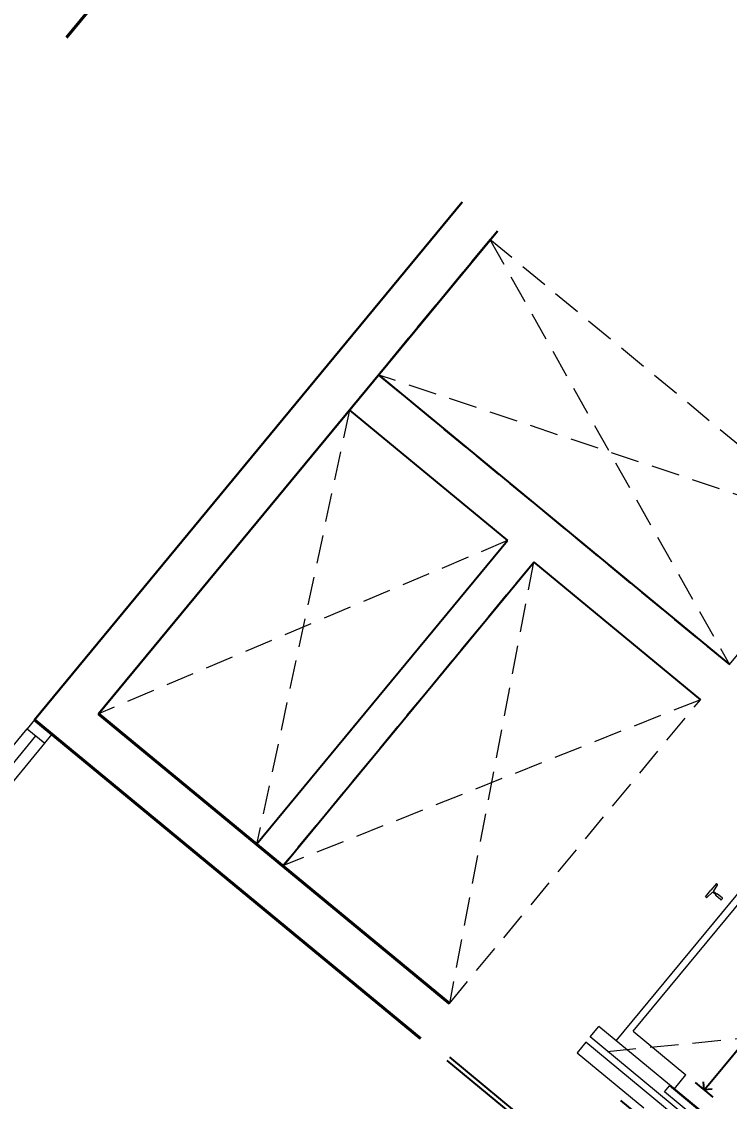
# Model space of a CAD drawing. Header units: millimetres. Extents: x -361681467 to 361175952, y -1292982 to 1550216.
# Drawn here: x -78433 to -75326, y 136074 to 140817 of the extents above; entities that cross this region are included whole.
import ezdxf

# ---------------------------------------------------------------- set-up
doc = ezdxf.new("R2010")
doc.units = ezdxf.units.MM
doc.header["$MEASUREMENT"] = 0
doc.linetypes.add('HIDDEN', pattern=[0.375, 0.25, -0.125])
doc.linetypes.add('Xref_ST_MBDV Cot vach 30.7.2022$0$HIDDEN', pattern=[0.375, 0.25, -0.125])
for name, color, linetype, lineweight in [('KT-Net cat', 1, 'Continuous', 40), ('KT-Net cua', 87, 'Continuous', 9), ('SPE-MEP-HVAC', 140, 'Continuous', 0), ('Xref_ST_MBDV Cot vach 30.7.2022$0$KT-Noi that', 36, 'Continuous', 9)]:
    doc.layers.add(name, color=color, linetype=linetype, lineweight=lineweight)
for name, color, linetype in [('KT-Tuong', 1, 'Continuous'), ('Xref_NT1+NT2_MBDV Cot vach_220729$0$ccu12-Thay', 7, 'Continuous'), ('Xref_ST_MBDV Cot vach 30.7.2022$0$KT-Net manh', 139, 'Continuous')]:
    doc.layers.add(name, color=color, linetype=linetype)
doc.styles.add('Xref_ST_MBDV Cot vach 30.7.2022$0$DIM', font='vnsimli.shx', dxfattribs={"width": 0.7})
doc.dimstyles.new('Xref_ST_MBDV Cot vach 30.7.2022$0$CCU 1-100 A1', dxfattribs={"dimscale": 100, "dimtxt": 2.2, "dimasz": 1, "dimexe": 1, "dimexo": 0, "dimgap": 1, "dimtad": 1, "dimdec": 0, "dimdsep": 46, "dimtxsty": 'Xref_ST_MBDV Cot vach 30.7.2022$0$DIM', "dimblk1": 'Xref_ST_MBDV Cot vach 30.7.2022$0$_ARCHTICK', "dimblk2": 'Xref_ST_MBDV Cot vach 30.7.2022$0$_ARCHTICK', "dimsah": 1, "dimcen": 0, "dimdle": 1, "dimclrd": 256, "dimclre": 256, "dimclrt": 31, "dimadec": 0, "dimazin": 0, "dimtfac": 1, "dimtdec": 0, "dimtix": 1, "dimtmove": 2, "dimatfit": 3, "dimldrblk": 'Xref_ST_MBDV Cot vach 30.7.2022$0$_ARCHTICK', "dimfxl": 8, "dimtolj": 1, "dimarcsym": 0})

# ---------------------------------------------------------------- blocks, each defined once
blk = doc.blocks.new('Xref_ST_MBDV Cot vach 30.7.2022$0$_Open90')
at = {"color": 0, "linetype": 'ByBlock', "lineweight": -2}
for p, q in [((0, 0), (-1, 0)), ((-0.5, 0.5), (0, 0)), ((0, 0), (-0.5, -0.5))]:
    blk.add_line(p, q, dxfattribs=at)
blk = doc.blocks.new('*D20')
at = {"layer": 'Defpoints', "color": 5, "transparency": 16777216}
for p, q in [((-2230, 1494.3), (-2230, 1595.8)), ((-730, 1457.2), (-730, 1595.8)), ((-2180, 1545.8), (-1728.4, 1545.8)), ((-780, 1545.8), (-1371.8, 1545.8))]:
    blk.add_line(p, q, dxfattribs=at)
at = {"layer": 'Defpoints', "color": 0, "transparency": 16777216}
for p in [(-2230, 1545.8), (-2230, 1494.3, 0), (-730, 1457.2, 0)]:
    blk.add_point(p, dxfattribs=at)
at = {"layer": 'Defpoints', "color": 5, "transparency": 16777216, "xscale": 50, "yscale": 50, "zscale": 50, "rotation": 180}
blk.add_blockref('Xref_ST_MBDV Cot vach 30.7.2022$0$_Open90', (-2230, 1545.8), dxfattribs=at)
at = {"layer": 'Defpoints', "color": 5, "transparency": 16777216, "xscale": 50, "yscale": 50, "zscale": 50}
blk.add_blockref('Xref_ST_MBDV Cot vach 30.7.2022$0$_Open90', (-730, 1545.8), dxfattribs=at)
at = {"layer": 'Defpoints', "color": 5, "transparency": 16777216, "insert": (-1550.1, 1545.8), "char_height": 110, "attachment_point": 5, "style": 'Xref_ST_MBDV Cot vach 30.7.2022$0$DIM'}
blk.add_mtext('\\A1;1500', dxfattribs=at)
blk = doc.blocks.new('Xref_ST_MBDV Cot vach 30.7.2022$0$_ARCHTICK')
at = {"color": 0, "linetype": 'ByBlock', "const_width": 0.15}
blk.add_lwpolyline([(-0.5, -0.5), (0.5, 0.5)], dxfattribs=at)
blk = doc.blocks.new('*U420')
at = {"color": 8}
for p, q in [((50, 100), (737.2, 100)), ((50, 0), (737.2, 0))]:
    blk.add_line(p, q, dxfattribs=at)
blk.add_line((50, 50), (737.2, 50))
for points in [[(0, 0), (50, 0), (50, 100), (0, 100)], [(737.2, 0), (787.2, 0), (787.2, 100), (737.2, 100)]]:
    blk.add_lwpolyline(points, close=True)
blk = doc.blocks.new('*U284')
at = {"linetype": 'HIDDEN', "ltscale": 500}
for p, q in [((704.7, 310.4), (806.2, -1830.3)), ((1510.9, -1519.9), (0, 0))]:
    blk.add_line(p, q, dxfattribs=at)
blk.add_lwpolyline([(704.7, 310.4), (1510.9, -1519.9), (806.2, -1830.3), (0, 0)], close=True, dxfattribs=at)
blk = doc.blocks.new('*U285')
at = {"linetype": 'HIDDEN', "ltscale": 500}
for p, q in [((1583.2, 697.4), (362.8, -823.6)), ((1946, -126.3), (0, 0))]:
    blk.add_line(p, q, dxfattribs=at)
blk.add_lwpolyline([(1583.2, 697.4), (1946, -126.3), (362.8, -823.6), (0, 0)], close=True, dxfattribs=at)
blk = doc.blocks.new('*U286')
at = {"linetype": 'HIDDEN', "ltscale": 500}
for p, q in [((1583.2, 697.4), (382.9, -869.4)), ((1966.2, -172), (0, 0))]:
    blk.add_line(p, q, dxfattribs=at)
blk.add_lwpolyline([(1583.2, 697.4), (1966.2, -172), (382.9, -869.4), (0, 0)], close=True, dxfattribs=at)
blk = doc.blocks.new('A$C16B9592A')
at = {"layer": 'KT-Tuong'}
for p, q in [((-280.5, 1246.7, 0), (1598, 3521.3, 0)), ((-280.5, 1246.7, 0), (1598, 3521.3, 0)), ((1.1, 1273.5, 0), (1752.2, 3394, 0)), ((1230.1, 2761.7, 0), (1752.2, 3394, 0)), ((1230.1, 2761.7, 0), (2770.6, 1489.5, 0)), ((1.1, 1273.5, 0), (1102.7, 2607.5, 0)), ((1102.7, 2607.5, 0), (1796.7, 2034.4, 0)), ((695.1, 700.5, 0), (1796.7, 2034.4, 0)), ((810.7, 604.9, 0), (1912.3, 1938.9, 0)), ((1912.3, 1938.9, 0), (2643.2, 1335.3, 0)), ((-280.5, 1246.7, 0), (1414.3, -152.9, 0)), ((1.1, 1273.5, 0), (695.1, 700.5, 0)), ((810.7, 604.9, 0), (1541.6, 1.3, 0))]:
    blk.add_line(p, q, dxfattribs=at)
at = {"layer": 'KT-Net cua', "rotation": 50.4488267378122}
blk.add_blockref('*U420', (-704.6, 576, 0), dxfattribs=at)
at = {"layer": 'SPE-MEP-HVAC', "linetype": 'HIDDEN', "ltscale": 1000, "xscale": -1, "rotation": 254.2212213649985}
for name, p in [('*U284', (2770.6, 1489.5, 0)), ('*U285', (695.1, 700.5, 0)), ('*U286', (1541.6, 1.3, 0))]:
    blk.add_blockref(name, p, dxfattribs=at)
blk = doc.blocks.new('Xref_ST_MBDV Cot vach 30.7.2022$0$TM 1000kg')
at = {"layer": 'Xref_ST_MBDV Cot vach 30.7.2022$0$KT-Net manh'}
for p, q in [((-2850, 2500), (-2850, 1742.2)), ((-2832, 2500), (-2832, 1754.4)), ((-2500, 1800), (-2500, 500))]:
    blk.add_line(p, q, dxfattribs=at)
at = {"layer": 'Xref_ST_MBDV Cot vach 30.7.2022$0$KT-Noi that', "linetype": 'Continuous', "ltscale": 2}
for p, q in [((-2460, 2080, 0), (-2460, 1700, 0)), ((-2400, 2080, 0), (-2460, 2080, 0)), ((-2400, 220, 0), (-2400, 2080, 0)), ((-2370, 220, 0), (-2370, 2080, 0)), ((-2370, 2080, 0), (-2310, 2080, 0)), ((-2310, 220, 0), (-2310, 2080, 0)), ((-2310, 1981, 0), (-700, 1981, 0)), ((-2230, 1950, 0), (-730, 1950, 0)), ((-2230, 1950, 0), (-2230, 1650, 0)), ((-2348, 625, 0), (-2348, 1675, 0)), ((-2348, 1675, 0), (-2314, 1675, 0)), ((-2314, 625, 0), (-2314, 1675, 0)), ((-2310, 1650, 0), (-2230, 1650, 0))]:
    blk.add_line(p, q, dxfattribs=at)
at = {"layer": 'Xref_ST_MBDV Cot vach 30.7.2022$0$KT-Noi that', "linetype": 'Continuous'}
for p, q in [((-1572.5, 2077, 0), (-1572.5, 2082, 0)), ((-1572.5, 2082, 0), (-1535, 2082, 0)), ((-1569.5, 2074, 0), (-1540.1, 2070.9, 0)), ((-1540, 2021, 0), (-1540, 2050, 0)), ((-1537.1, 2054.1, 0), (-1537.1, 2067.9, 0)), ((-1497.5, 2082, 0), (-1535, 2082, 0)), ((-1532.9, 2054.1, 0), (-1532.9, 2067.9, 0)), ((-1530, 2021, 0), (-1530, 2050, 0)), ((-1500.5, 2074, 0), (-1529.9, 2070.9, 0)), ((-1497.5, 2077, 0), (-1497.5, 2082, 0)), ((-1539, 2020, 0), (-1535, 2020, 0)), ((-1531, 2020, 0), (-1535, 2020, 0))]:
    blk.add_line(p, q, dxfattribs=at)
at = {"layer": 'Xref_ST_MBDV Cot vach 30.7.2022$0$KT-Noi that', "linetype": 'Xref_ST_MBDV Cot vach 30.7.2022$0$HIDDEN', "ltscale": 500}
blk.add_line((-2370, 1981, 0), (-700, 319, 0), dxfattribs=at)
at = {"layer": 'Xref_ST_MBDV Cot vach 30.7.2022$0$KT-Noi that', "linetype": 'Continuous'}
for centre, radius, start, end in [((-1569.5, 2077, 0), 3, 180, 270), ((-1540.1, 2067.9, 0), 3, 0, 90), ((-1542.3, 2054.7, 0), 5.25, 295.6697, 353.3173), ((-1529.9, 2067.9, 0), 3, 90, 180), ((-1527.7, 2054.7, 0), 5.25, 186.6827, 244.3303), ((-1500.5, 2077, 0), 3, 270, 0), ((-1539, 2021, 0), 1, 180, 270), ((-1531, 2021, 0), 1, 270, 0)]:
    blk.add_arc(centre, radius, start, end, dxfattribs=at)
at = {"layer": 'Defpoints', "color": 5}
dim = blk.add_linear_dim(base=(-2230, 1545.8), p1=(-730, 1457.2, 0), p2=(-2230, 1494.3, 0), angle=180, dimstyle='Xref_ST_MBDV Cot vach 30.7.2022$0$CCU 1-100 A1', override={"dimscale": 50, "dimblk1": 'Xref_ST_MBDV Cot vach 30.7.2022$0$_Open90', "dimblk2": 'Xref_ST_MBDV Cot vach 30.7.2022$0$_Open90', "dimclrd": 5, "dimclre": 5, "dimclrt": 5, "dimlwd": 65535, "dimlwe": 65535}, dxfattribs=at)
dim.commit()
dim.dimension.update_dxf_attribs({"geometry": '*D20', "text_midpoint": (-1550.1, 1545.8), "dimtype": 128})

msp = doc.modelspace()

# ---------------------------------------------------------------- linework, layer by layer
at = {"layer": 'KT-Net cat'}
for p, q in [((-76555.1, 136504.3, 0), (-78095.7, 137776.5, 0)), ((-76682.5, 136350, 0), (-78377.2, 137749.6, 0))]:
    msp.add_line(p, q, dxfattribs=at)
at = {"layer": 'KT-Net cat', "elevation": 20.3}
msp.add_lwpolyline([(-75990.4, 143466.6), (-78237, 140746.2)], dxfattribs=at)
at = {"layer": 'KT-Tuong', "ltscale": 0.5}
for p, q in [((-76498.8, 140024.2, 0), (-78377.2, 137749.6, 0)), ((-76344.6, 139896.9, 0), (-78095.7, 137776.5, 0))]:
    msp.add_line(p, q, dxfattribs=at)
at = {"layer": 'Xref_NT1+NT2_MBDV Cot vach_220729$0$ccu12-Thay', "extrusion": (-3.81165e-21, -3.29453e-06, 1), "elevation": 20}
for points in [[(-50734.5, 137616.8), (-52968, 139461.2), (-50454, 142505.4, 0.400724), (-51118.9, 150774), (-65797, 162894.2, 0.272258), (-70938.6, 163595, 0.114296), (-74918.6, 160636.5, -0.000247), (-76490.3, 158725.9), (-81646.6, 152482.1, 0.38048), (-81585.3, 152085.2), (-81276.9, 151830.5, -0.417134), (-81238.7, 151408.8), (-87543.2, 143769.2, -0.417133), (-87964.5, 143726.9), (-88273, 143981.6, 0.411319), (-88696.3, 143943.3), (-102523.3, 127202.8, 0.071629), (-103367.6, 125433.1, 0.050313), (-106100.2, 113163.4, 0.020998), (-106509, 107836.6, 0.504068), (-100691, 104089.9), (-92174.5, 107351, 0.080271), (-88480.7, 109650.8), (-67785.7, 134710.2, -0.414214), (-66380.8, 134844.2), (-58207.6, 128094.5, 0.41477), (-55386.6, 128366.3), (-50233.3, 134606.3)], [(-50799.5, 137538.1), (-53111.7, 139447.5), (-50533, 142570.1, 0.400609), (-51185.4, 150696.6), (-65861, 162814.7, 0.272153), (-70898.5, 163501.2, 0.114259), (-74840.2, 160571, -0.000247), (-76411.5, 158661), (-81563.7, 152422.2, 0.37285), (-81520.3, 152164), (-81211.9, 151909.2, -0.416719), (-81160.3, 151343.5), (-87464.2, 143704.5, -0.416748), (-88029.5, 143648.1), (-88338, 143902.9, 0.410662), (-88618, 143877.9), (-102441.2, 127141.8, 0.07147), (-103270.5, 125401.9, 0.050316), (-105998.9, 113151.4, 0.020978), (-106406.8, 107838.2, 0.503675), (-100727.3, 104185.3), (-92212.5, 107445.7, 0.080087), (-88554.1, 109722.2), (-67864.4, 134775.2, -0.414214), (-66315.8, 134922.9), (-58142.6, 128173.2, 0.414785), (-55465.3, 128431.2), (-50312, 134671.3)], [(-50863.2, 137461), (-53252.5, 139434.1), (-50610.3, 142633.4, 0.400492), (-51250.5, 150620.7), (-65923.8, 162736.9, 0.272047), (-70859.2, 163409.2, 0.114221), (-74763.5, 160506.9, -0.000247), (-76334.4, 158597.3), (-81481.3, 152365, 0.355996), (-81456.6, 152241.1), (-81148.2, 151986.3, -0.416443), (-81083.5, 151279.5), (-87386.8, 143641.2, -0.416491), (-88093.2, 143571), (-88401.6, 143825.8, 0.409202), (-88541.3, 143813.6), (-102360.8, 127082.1, 0.071309), (-103175.2, 125371.3, 0.05032), (-105899.6, 113139.5, 0.020958), (-106306.7, 107839.8, 0.503277), (-100762.9, 104278.8), (-92249.7, 107538.6, 0.079904), (-88625.9, 109792.2), (-67941.5, 134838.9, -0.414214), (-66252.1, 135000), (-58078.9, 128250.3, 0.4148), (-55542.5, 128494.8), (-50389.1, 134735)]]:
    msp.add_lwpolyline(points, format="xyb", dxfattribs=at)

# ---------------------------------------------------------------- block references
at = {"layer": 'KT-Tuong'}
msp.add_blockref('A$C16B9592A', (-78096.8, 136502.9, 0), dxfattribs=at)
at = {"layer": 'Xref_ST_MBDV Cot vach 30.7.2022$0$KT-Noi that', "rotation": 50.44917279507362}
msp.add_blockref('Xref_ST_MBDV Cot vach 30.7.2022$0$TM 1000kg', (-72824.4, 136860.1, 0), dxfattribs=at)

doc.saveas('drawing.dxf')
